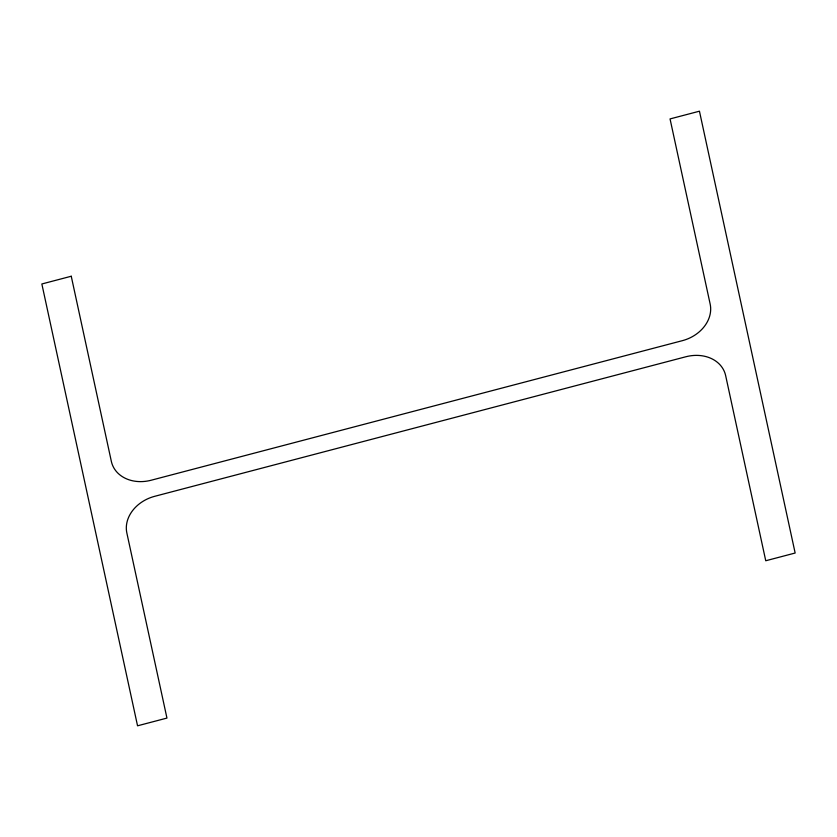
<?xml version="1.0" encoding="UTF-8"?>
<svg xmlns="http://www.w3.org/2000/svg" width="837" height="837" viewBox="0 0 837 837"><rect width="100%" height="100%" fill="white"/><g stroke="black" fill="none" stroke-linecap="round" stroke-linejoin="round"><path stroke-width="1.26" d="M71.25 276.241L41.85 283.973L137.55 725.805L166.95 718.083L126.847 532.97A35.008 28.322 -19.5 0 1 154.636 496.331L685.848 356.761A35.008 28.322 -19.5 0 1 725.658 375.635L765.75 560.759L795.15 553.027L699.45 111.195L670.05 118.917L710.153 304.03A35.008 28.322 -19.5 0 1 682.364 340.669L151.152 480.239A35.008 28.322 -19.5 0 1 111.342 461.365L71.25 276.241"/></g></svg>
